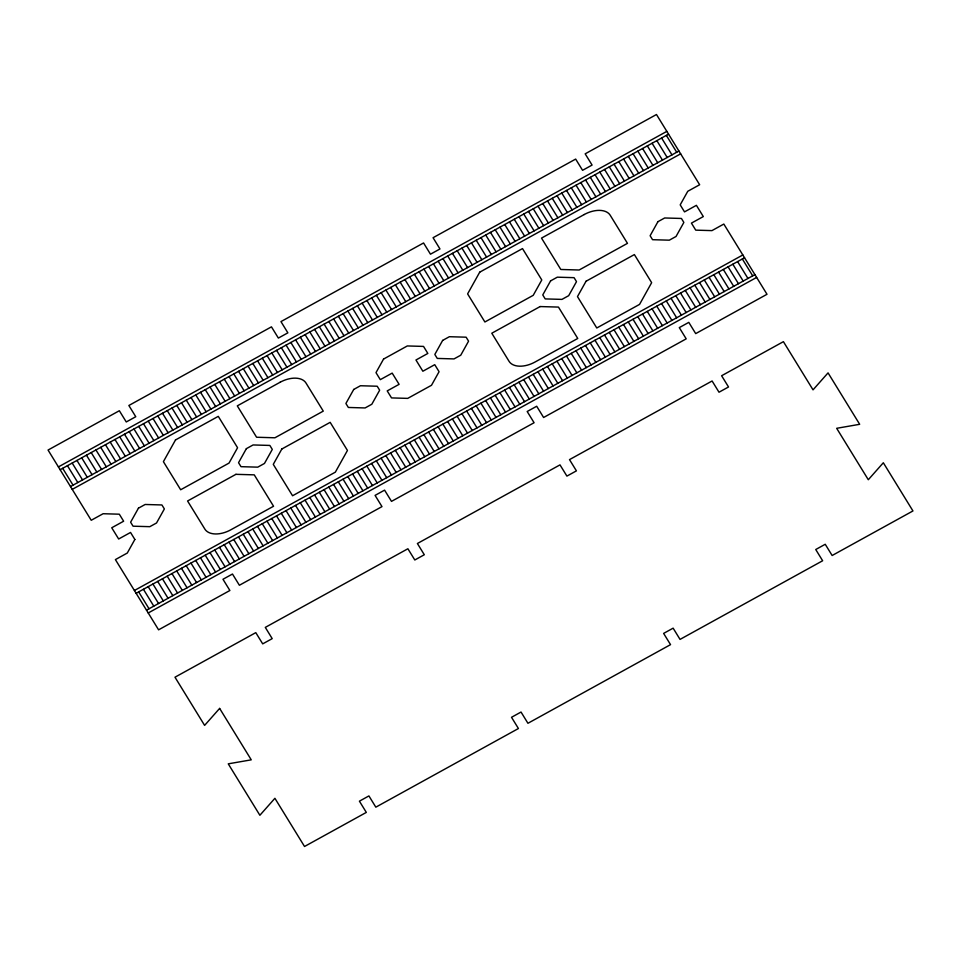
<?xml version="1.0" encoding="UTF-8"?>
<svg xmlns="http://www.w3.org/2000/svg" width="961" height="961" viewBox="0 0 961 961"><rect width="100%" height="100%" fill="white"/><g stroke="black" fill="none" stroke-linecap="round" stroke-linejoin="round"><path stroke-width="1.44" d="M58.417 466.902L666.838 131.369M60.135 469.713L668.556 134.18M70.501 486.566L678.922 151.033M72.231 489.377L680.652 153.844M134.408 590.498L742.829 254.965M136.126 593.309L744.547 257.764M146.492 610.163L754.914 274.618M148.222 612.974L756.643 277.429M666.357 135.393L676.712 152.246M742.348 258.989L752.703 275.843M661.6 138.012L671.967 154.865M737.592 261.608L747.958 278.462M656.843 140.63L667.21 157.484M732.835 264.227L743.201 281.08M652.099 143.261L662.453 160.115M728.09 266.846L738.444 283.699M647.342 145.88L657.708 162.733M723.333 269.476L733.699 286.33M642.585 148.499L652.951 165.352M718.576 272.095L728.943 288.949M637.84 151.117L648.194 167.971M713.831 274.714L724.186 291.567M633.083 153.748L643.45 170.602M709.074 277.333L719.441 294.186M628.326 156.367L638.693 173.22M704.317 279.963L714.684 296.817M623.581 158.985L633.936 175.839M699.572 282.582L709.927 299.436M618.824 161.604L629.179 178.458M694.815 285.201L705.17 302.054M614.067 164.223L624.434 181.076M690.058 287.819L700.425 304.673M609.31 166.854L619.677 183.707M685.301 290.438L695.668 307.292M604.565 169.472L614.92 186.326M680.556 293.069L690.911 309.922M599.808 172.091L610.175 188.945M675.799 295.688L686.166 312.541M595.051 174.71L605.418 191.563M671.042 298.306L681.409 315.16M590.306 177.341L600.661 194.194M666.297 300.925L676.652 317.779M585.549 179.959L595.916 196.813M661.54 303.544L671.907 320.397M580.792 182.578L591.159 199.432M656.783 306.175L667.15 323.028M576.047 185.197L586.402 202.05M652.038 308.793L662.393 325.647M571.29 187.815L581.645 204.669M647.282 311.412L657.648 328.266M566.534 190.446L576.9 207.3M642.525 314.031L652.891 330.884M561.777 193.065L572.143 209.918M637.78 316.662L648.134 333.515M557.032 195.684L567.386 212.537M633.023 319.28L643.377 336.134M552.275 198.302L562.641 215.156M628.266 321.899L638.633 338.752M547.518 200.933L557.885 217.787M623.509 324.518L633.876 341.371M542.773 203.552L553.128 220.405M618.764 327.136L629.119 343.99M538.016 206.171L548.383 223.024M614.007 329.767L624.374 346.621M533.259 208.789L543.626 225.643M609.25 332.386L619.617 349.239M528.514 211.408L538.869 228.262M604.505 335.005L614.86 351.858M523.757 214.039L534.124 230.892M599.748 337.623L610.115 354.477M519 216.657L529.367 233.511M594.991 340.254L605.358 357.108M514.255 219.276L524.61 236.13M590.246 342.873L600.601 359.726M509.498 221.895L519.853 238.748M585.489 345.492L595.844 362.345M504.741 224.526L515.108 241.379M580.732 348.11L591.099 364.964M499.984 227.144L510.351 243.998M575.975 350.729L586.342 367.582M495.239 229.763L505.594 246.617M571.23 353.36L581.585 370.213M490.482 232.382L500.849 249.235M566.473 355.978L576.84 372.832M485.725 235.001L496.092 251.854M561.717 358.597L572.083 375.451M480.98 237.631L491.335 254.485M556.972 361.216L567.326 378.069M476.224 240.25L486.59 257.104M552.215 363.847L562.581 380.7M471.467 242.869L481.833 259.722M547.458 366.465L557.824 383.319M466.722 245.487L477.076 262.341M542.713 369.084L553.068 385.938M461.965 248.118L472.331 264.972M537.956 371.703L548.323 388.556M457.208 250.737L467.575 267.59M533.199 374.322L543.566 391.175M452.451 253.356L462.818 270.209M528.454 376.952L538.809 393.806M447.706 255.974L458.061 272.828M523.697 379.571L534.052 396.425M442.949 258.593L453.316 275.447M518.94 382.19L529.307 399.043M438.192 261.224L448.559 278.077M514.183 384.808L524.55 401.662M433.447 263.843L443.802 280.696M509.438 387.439L519.793 404.293M428.69 266.461L439.057 283.315M504.681 390.058L515.048 406.911M423.933 269.08L434.3 285.934M499.924 392.677L510.291 409.53M419.188 271.711L429.543 288.564M495.179 395.295L505.534 412.149M414.431 274.329L424.798 291.183M490.422 397.914L500.789 414.768M409.674 276.948L420.041 293.802M485.665 400.545L496.032 417.398M404.929 279.567L415.284 296.42M480.92 403.164L491.275 420.017M400.172 282.186L410.527 299.039M476.163 405.782L486.53 422.636M395.415 284.816L405.782 301.67M471.407 408.401L481.773 425.255M390.659 287.435L401.025 304.289M466.65 411.032L477.016 427.885M385.914 290.054L396.268 306.907M461.905 413.65L472.259 430.504M381.157 292.673L391.523 309.526M457.148 416.269L467.514 433.123M376.4 295.303L386.766 312.157M452.391 418.888L462.758 435.741M371.655 297.922L382.01 314.776M447.646 421.507L458.001 438.36M366.898 300.541L377.265 317.394M442.889 424.137L453.256 440.991M362.141 303.159L372.508 320.013M438.132 426.756L448.499 443.61M357.396 305.778L367.751 322.632M433.387 429.375L443.742 446.228M352.639 308.409L363.006 325.262M428.63 431.994L438.997 448.847M347.882 311.028L358.249 327.881M423.873 434.624L434.24 451.478M343.125 313.646L353.492 330.5M419.128 437.243L429.483 454.097M338.38 316.265L348.735 333.119M414.371 439.862L424.726 456.715M333.623 318.896L343.99 335.749M409.614 442.48L419.981 459.334M328.866 321.515L339.233 338.368M404.857 445.099L415.224 461.953M324.121 324.133L334.476 340.987M400.112 447.73L410.467 464.583M319.364 326.752L329.731 343.606M395.355 450.349L405.722 467.202M314.607 329.371L324.974 346.224M390.598 452.967L400.965 469.821M309.862 332.001L320.217 348.855M385.854 455.586L396.208 472.44M305.105 334.62L315.472 351.474M381.097 458.217L391.463 475.07M300.349 337.239L310.715 354.092M376.34 460.836L386.706 477.689M295.604 339.858L305.958 356.711M371.595 463.454L381.949 480.308M290.847 342.488L301.201 359.342M366.838 466.073L377.205 482.927M286.09 345.107L296.456 361.961M362.081 468.692L372.448 485.545M281.333 347.726L291.7 364.579M357.324 471.322L367.691 488.176M276.588 350.345L286.943 367.198M352.579 473.941L362.934 490.795M271.831 352.963L282.198 369.817M347.822 476.56L358.189 493.413M267.074 355.594L277.441 372.448M343.065 479.179L353.432 496.032M262.329 358.213L272.684 375.066M338.32 481.809L348.675 498.663M257.572 360.831L267.939 377.685M333.563 484.428L343.93 501.282M252.815 363.45L263.182 380.304M328.806 487.047L339.173 503.9M248.07 366.081L258.425 382.934M324.061 489.666L334.416 506.519M243.313 368.7L253.68 385.553M319.304 492.284L329.671 509.138M238.556 371.318L248.923 388.172M314.547 494.915L324.914 511.769M233.799 373.937L244.166 390.791M309.802 497.534L320.157 514.387M229.054 376.556L239.409 393.409M305.045 500.152L315.4 517.006M224.297 379.187L234.664 396.04M300.288 502.771L310.655 519.625M219.54 381.805L229.907 398.659M295.532 505.402L305.898 522.255M214.796 384.424L225.15 401.278M290.787 508.021L301.141 524.874M210.039 387.043L220.405 403.896M286.03 510.639L296.396 527.493M205.282 389.673L215.648 406.527M281.273 513.258L291.639 530.112M200.537 392.292L210.891 409.146M276.528 515.877L286.883 532.73M195.78 394.911L206.147 411.764M271.771 518.508L282.138 535.361M191.023 397.53L201.39 414.383M267.014 521.126L277.381 537.98M186.278 400.148L196.633 417.002M262.269 523.745L272.624 540.599M181.521 402.779L191.876 419.633M257.512 526.364L267.879 543.217M176.764 405.398L187.131 422.251M252.755 528.994L263.122 545.848M172.007 408.017L182.374 424.87M247.998 531.613L258.365 548.467M167.262 410.635L177.617 427.489M243.253 534.232L253.608 551.085M162.505 413.266L172.872 430.12M238.496 536.851L248.863 553.704M157.748 415.885L168.115 432.738M233.739 539.469L244.106 556.323M153.003 418.503L163.358 435.357M228.994 542.1L239.349 558.954M148.246 421.122L158.613 437.976M224.237 544.719L234.604 561.572M143.489 423.741L153.856 440.594M219.48 547.338L229.847 564.191M138.744 426.372L149.099 443.225M214.735 549.956L225.09 566.81M133.987 428.99L144.354 445.844M209.978 552.587L220.345 569.441M129.23 431.609L139.597 448.463M205.222 555.206L215.588 572.059M124.486 434.228L134.84 451.081M200.477 557.824L210.831 574.678M119.729 436.859L130.083 453.712M195.72 560.443L206.074 577.297M114.972 439.477L125.338 456.331M190.963 563.062L201.329 579.915M110.215 442.096L120.581 458.95M186.206 565.693L196.573 582.546M105.47 444.715L115.825 461.568M181.461 568.311L191.816 585.165M100.713 447.333L111.08 464.187M176.704 570.93L187.071 587.784M95.956 449.964L106.323 466.818M171.947 573.549L182.314 590.402M91.211 452.583L101.566 469.436M167.202 576.18L177.557 593.033M86.454 455.202L96.821 472.055M162.445 578.798L172.812 595.652M81.697 457.82L92.064 474.674M157.688 581.417L168.055 598.271M76.952 460.451L87.307 477.305M152.943 584.036L163.298 600.889M72.195 463.07L82.55 479.923M148.186 586.654L158.553 603.508M67.438 465.689L77.805 482.542M143.429 589.285L153.796 606.139M62.681 468.307L73.048 485.161M138.684 591.904L149.039 608.757M175.503 439.946L163.394 461.664L180.668 489.762L229.018 463.094L237.571 447.73L218.279 416.353L175.503 439.946M138.444 508.177L130.612 522.219L133.062 526.196L149.82 526.676L156.535 522.976L164.367 508.934L161.916 504.957L145.159 504.477L138.444 508.177M134.852 539.469L127.284 553.043L115.404 559.602L158.589 629.827L229.883 590.498L222.976 579.267L232.478 574.029L239.385 585.261L381.985 506.615L375.078 495.383L384.58 490.134L391.499 501.378L534.088 422.732L527.181 411.5L536.694 406.251L543.602 417.494L686.202 338.849L679.295 327.617L688.797 322.367L695.704 333.611L766.998 294.282L723.825 224.057L711.945 230.616L695.74 230.147L691.427 223.12L703.308 216.573L696.401 205.33L684.52 211.888L680.196 204.861L687.764 191.287L699.644 184.74L656.471 114.515L585.177 153.832L592.084 165.076L582.57 170.313L575.663 159.082L433.063 237.715L439.97 248.959L430.468 254.197L423.561 242.965L280.96 321.599L287.868 332.842L278.366 338.08L271.458 326.848L128.858 405.494L135.765 416.726L126.263 421.963L119.344 410.731L48.05 450.048L91.223 520.273L103.115 513.727L119.308 514.195L123.633 521.21L111.74 527.769L118.659 539.001L130.54 532.454L134.852 539.469M246.376 448.655L238.544 462.697L240.995 466.674L257.752 467.154L264.467 463.454L272.299 449.412L269.849 445.436L253.091 444.955L246.376 448.655M281.825 449.015L273.272 464.367L292.564 495.756L335.341 472.163L347.45 450.445L330.176 422.347L281.825 449.015M353.732 389.445L345.9 403.488L348.35 407.464L365.108 407.945L371.823 404.245L379.655 390.202L377.205 386.226L360.447 385.745L353.732 389.445M383.559 359.066L375.991 372.64L380.304 379.655L392.184 373.108L399.103 384.34L387.211 390.899L391.535 397.914L407.728 398.383L431.501 385.277L439.069 371.703L434.744 364.675L422.864 371.234L415.957 360.003L427.837 353.444L423.525 346.416L407.32 345.948L383.559 359.066M479.707 272.179L467.611 293.898L484.885 321.983L533.223 295.327L541.788 279.963L522.496 248.587L479.707 272.179M442.649 340.41L434.828 354.453L437.267 358.429L454.024 358.909L460.751 355.21L468.572 341.167L466.133 337.191L449.376 336.71L442.649 340.41M550.581 280.888L542.761 294.931L545.199 298.907L561.957 299.388L568.684 295.676L576.504 281.633L574.065 277.669L557.308 277.176L550.581 280.888M586.042 281.249L577.477 296.601L596.769 327.989L639.558 304.397L651.654 282.666L634.38 254.581L586.042 281.249M657.937 221.679L650.116 235.721L652.555 239.697L669.312 240.178L676.039 236.478L683.86 222.435L681.421 218.459L664.664 217.979L657.937 221.679M219.637 708.413L204.609 725.387L174.986 677.205L255.794 632.638L262.701 643.87L272.203 638.633L265.296 627.389L407.896 548.755L414.804 559.987L424.306 554.749L417.398 543.506L559.999 464.872L566.906 476.103L576.42 470.866L569.501 459.622L712.101 380.988L719.008 392.22L728.522 386.971L721.615 375.739L783.407 341.66L813.03 389.854L828.058 372.88L859.675 424.306L836.671 428.306L868.3 479.731L883.327 462.758L912.95 510.952L832.142 555.506L825.235 544.274L815.733 549.524L822.64 560.756L680.04 639.401L673.132 628.158L663.619 633.407L670.538 644.639L527.937 723.285L521.03 712.041L511.516 717.29L518.423 728.522L375.823 807.168L368.916 795.924L359.414 801.174L366.321 812.405L304.529 846.485L274.906 798.303L259.878 815.276L228.25 763.839L251.253 759.839L219.637 708.413M280.071 382.274L237.295 405.866L256.587 437.243L274.918 437.784L323.268 411.116L305.994 383.031A21.731 13.166 -27.3 0 0 280.071 382.274M584.288 214.507L541.511 238.1L560.804 269.476L579.135 270.005L627.473 243.349L610.211 215.252A21.731 13.166 -27.3 0 0 584.288 214.507M235.925 474.326L187.575 500.993L204.849 529.079A21.731 13.166 -27.3 0 0 230.772 529.835L273.549 506.243L254.257 474.854L235.925 474.326M540.13 306.559L491.792 333.227L509.054 361.312A21.731 13.166 -27.3 0 0 534.977 362.057L577.753 338.464L558.461 307.088L540.13 306.559"/></g></svg>
